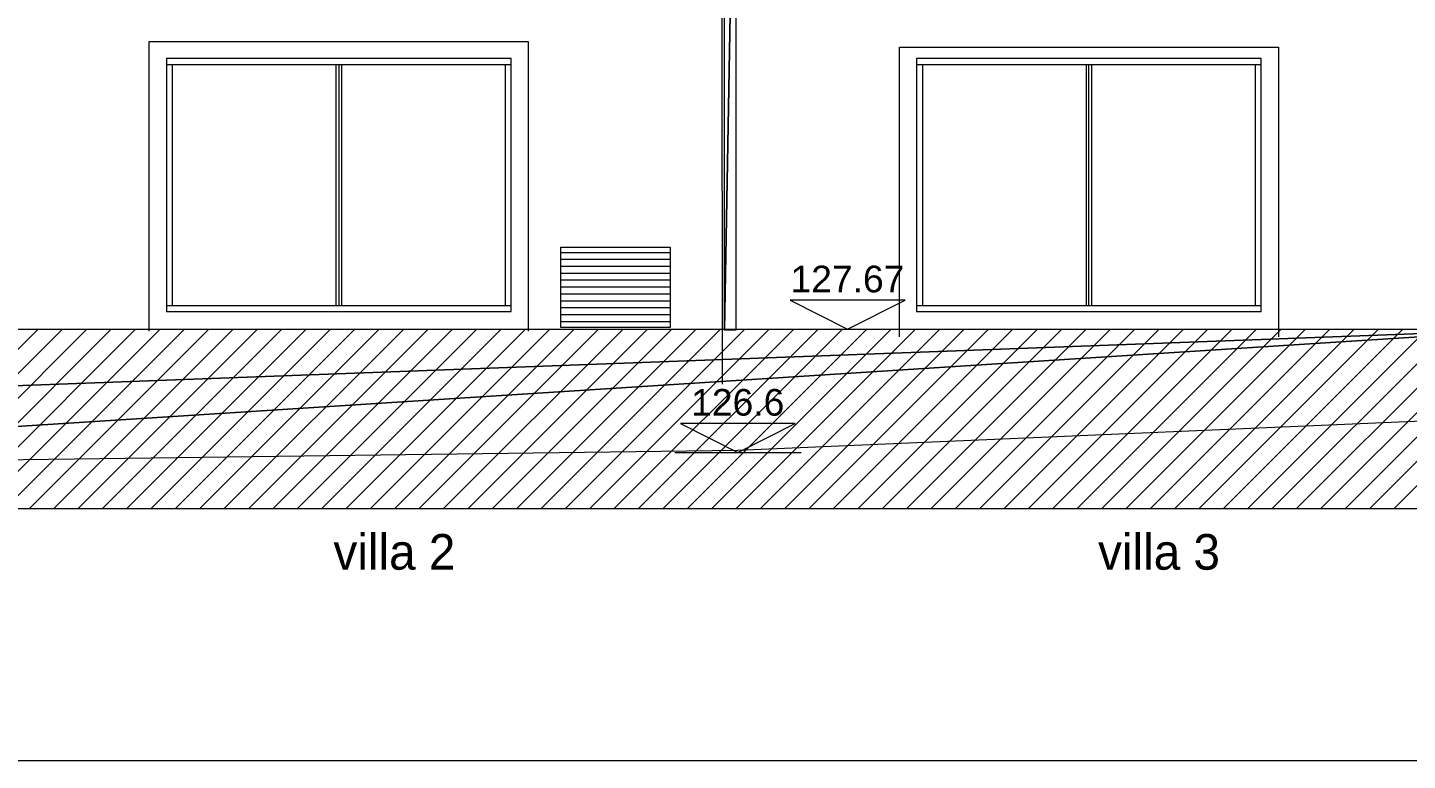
# Model space of a CAD drawing. Header units: metres. Extents: x 1.8 to 61.8, y -52.8 to -10.8.
# Drawn here: x 16.29 to 22.29, y -52.77 to -49.58 of the extents above; entities that cross this region are included whole.
import ezdxf
from ezdxf.enums import TextEntityAlignment as Align
from ezdxf.lldxf.tags import DXFTag

# ---------------------------------------------------------------- set-up
doc = ezdxf.new("R2010")
doc.units = ezdxf.units.M
doc.header["$MEASUREMENT"] = 0
for name, color, linetype in [('Calque commun', 7, 'Continuous'), ('Cotations', 7, 'Continuous'), ('Textes', 7, 'Continuous')]:
    doc.layers.add(name, color=color, linetype=linetype)
doc.styles.add('Arial15', font='arial.ttf', dxfattribs={"height": 0.231939})
doc.styles.add('Century Gothic10', font='GOTHIC.TTF', dxfattribs={"height": 0.310302})
tags = doc.linetypes.add('HIDDEN', pattern=[0.375, 0.25, -0.125]).pattern_tags.tags
tags[6:7] = [DXFTag(74, 4), DXFTag(75, 0), DXFTag(340, '0'), DXFTag(46, 1.0), DXFTag(50, 0.0), DXFTag(44, 0.0), DXFTag(45, 0.0)]
tags[4:5] = [DXFTag(74, 4), DXFTag(75, 0), DXFTag(340, '0'), DXFTag(46, 1.0), DXFTag(50, 0.0), DXFTag(44, 0.0), DXFTag(45, 0.0)]

# ---------------------------------------------------------------- blocks, each defined once
blk = doc.blocks.new('TOIT FACADE 40')
at = {"layer": 'Calque commun', "color": 7, "linetype": 'Continuous', "lineweight": 9}
blk.add_line((83.771, -25.892), (83.77, -19.451), dxfattribs=at)
blk = doc.blocks.new('hatch18')
at = {"layer": 'Calque commun', "color": 11, "linetype": 'Continuous', "lineweight": 9}
for p, q in [((-51.736, 10.447), (-50.786, 10.447)), ((-51.736, 10.387), (-50.786, 10.387)), ((-51.736, 10.327), (-50.786, 10.327)), ((-51.736, 10.267), (-50.786, 10.267)), ((-51.736, 10.207), (-50.786, 10.207)), ((-51.736, 10.147), (-50.786, 10.147)), ((-51.736, 10.087), (-50.786, 10.087)), ((-51.736, 10.027), (-50.786, 10.027)), ((-51.736, 9.967), (-50.786, 9.967)), ((-51.736, 9.907), (-50.786, 9.907)), ((-51.736, 9.847), (-50.786, 9.847))]:
    blk.add_line(p, q, dxfattribs=at)
mesh = blk.add_polyface(dxfattribs=at)
corners = [(-51.736, 10.493), (-50.786, 10.493), (-50.786, 9.793), (-51.736, 9.793)]
mesh.append_faces([[corners[k] for k in face] for face in [(0, 1, 2, 3)]], dxfattribs={"color": 11})
blk = doc.blocks.new('Block4')
at = {"layer": 'Calque commun', "color": 0, "linetype": 'Continuous', "lineweight": 9}
blk.add_line((-0.55, 0), (0.55, 0), dxfattribs=at)
blk.add_polyline3d([(-0.5, 0.25, 0), (0, 0, 0), (0.5, 0.25, 0), (-0.5, 0.25, 0)], dxfattribs=at)
blk = doc.blocks.new('Lvl1')
at = {"layer": 'Calque commun', "color": 0, "linetype": 'ByBlock', "lineweight": -2}
blk.add_blockref('Block4', (0, 0), dxfattribs=at)
blk = doc.blocks.new('facade villa 123-18')
at = {"layer": 'Cotations', "color": 250, "linetype": 'ByBlock', "lineweight": -2}
blk.add_blockref('Lvl1', (-49.241, 9.78), dxfattribs=at)
at = {"layer": 'Cotations', "color": 212, "linetype": 'ByBlock', "lineweight": -2, "style": 'Arial15'}
blk.add_text('127.67', height=0.2319, dxfattribs=at).set_placement((-49.242, 10.03), align=Align.BOTTOM_CENTER)
blk = doc.blocks.new('facade villa 123-22')
at = {"layer": 'Cotations', "color": 250, "linetype": 'ByBlock', "lineweight": -2}
blk.add_blockref('Lvl1', (-50.196, 8.707), dxfattribs=at)
at = {"layer": 'Cotations', "color": 212, "linetype": 'ByBlock', "lineweight": -2, "style": 'Arial15'}
blk.add_text('126.6', height=0.2319, dxfattribs=at).set_placement((-50.197, 8.957), align=Align.BOTTOM_CENTER)
blk = doc.blocks.new('hatch27')
at = {"layer": 'Calque commun', "color": 7, "linetype": 'Continuous', "lineweight": 9}
for p, q in [((-56.287, 9.78), (-57.851, 8.216)), ((-56.074, 9.78), (-57.639, 8.216)), ((-55.862, 9.78), (-57.426, 8.216)), ((-55.65, 9.78), (-57.214, 8.216)), ((-55.438, 9.78), (-57.002, 8.216)), ((-55.226, 9.78), (-56.79, 8.216)), ((-55.014, 9.78), (-56.578, 8.216)), ((-54.802, 9.78), (-56.366, 8.216)), ((-54.59, 9.78), (-56.154, 8.216)), ((-54.377, 9.78), (-55.941, 8.216)), ((-54.165, 9.78), (-55.729, 8.216)), ((-53.953, 9.78), (-55.517, 8.216)), ((-53.741, 9.78), (-55.305, 8.216)), ((-53.529, 9.78), (-55.093, 8.216)), ((-53.317, 9.78), (-54.881, 8.216)), ((-53.105, 9.78), (-54.669, 8.216)), ((-52.892, 9.78), (-54.457, 8.216)), ((-52.68, 9.78), (-54.244, 8.216)), ((-52.468, 9.78), (-54.032, 8.216)), ((-52.256, 9.78), (-53.82, 8.216)), ((-52.044, 9.78), (-53.608, 8.216)), ((-51.832, 9.78), (-53.396, 8.216)), ((-51.62, 9.78), (-53.184, 8.216)), ((-51.408, 9.78), (-52.972, 8.216)), ((-51.195, 9.78), (-52.76, 8.216)), ((-50.983, 9.78), (-52.547, 8.216)), ((-50.771, 9.78), (-52.335, 8.216)), ((-50.559, 9.78), (-52.123, 8.216)), ((-50.347, 9.78), (-51.911, 8.216)), ((-50.135, 9.78), (-51.699, 8.216)), ((-49.923, 9.78), (-51.487, 8.216)), ((-49.71, 9.78), (-51.275, 8.216)), ((-49.498, 9.78), (-51.063, 8.216)), ((-49.286, 9.78), (-50.85, 8.216)), ((-49.074, 9.78), (-50.638, 8.216)), ((-48.862, 9.78), (-50.426, 8.216)), ((-48.65, 9.78), (-50.214, 8.216)), ((-48.438, 9.78), (-50.002, 8.216)), ((-48.226, 9.78), (-49.79, 8.216)), ((-48.013, 9.78), (-49.578, 8.216)), ((-47.801, 9.78), (-49.366, 8.216)), ((-47.589, 9.78), (-49.153, 8.216)), ((-47.377, 9.78), (-48.941, 8.216)), ((-47.165, 9.78), (-48.729, 8.216)), ((-46.953, 9.78), (-48.517, 8.216)), ((-46.741, 9.78), (-48.305, 8.216)), ((-46.528, 9.78), (-48.093, 8.216)), ((-46.316, 9.78), (-47.881, 8.216)), ((-46.104, 9.78), (-47.669, 8.216)), ((-45.892, 9.78), (-47.456, 8.216)), ((-45.68, 9.78), (-47.244, 8.216)), ((-45.468, 9.78), (-47.032, 8.216)), ((-45.256, 9.78), (-46.82, 8.216)), ((-45.044, 9.78), (-46.608, 8.216)), ((-44.831, 9.78), (-46.396, 8.216)), ((-44.619, 9.78), (-46.184, 8.216)), ((-44.407, 9.78), (-45.971, 8.216)), ((-44.195, 9.78), (-45.759, 8.216)), ((-43.983, 9.78), (-45.547, 8.216)), ((-43.771, 9.78), (-45.335, 8.216)), ((-43.559, 9.78), (-45.123, 8.216)), ((-43.347, 9.78), (-44.911, 8.216)), ((-43.146, 9.768), (-44.699, 8.216)), ((-42.964, 9.739), (-44.487, 8.216))]:
    blk.add_line(p, q, dxfattribs=at)
at = {"layer": 'Calque commun', "color": 7, "linetype": 'Continuous', "lineweight": 18}
mesh = blk.add_polyface(dxfattribs=at)
corners = [(-38.978, 8.929), (-38.937, 8.929), (-38.937, 8.216), (-67.691, 8.93), (-66.106, 8.929), (-67.691, 8.216), (-43.221, 9.78), (-65.154, 9.78), (-38.978, 9.099)]
mesh.append_faces([[corners[k] for k in face] for face in [(6, 4, 7)]], dxfattribs={"vtx0": -1, "color": 7})
mesh.append_faces([[corners[k] for k in face] for face in [(6, 5, 4), (6, 0, 2)]], dxfattribs={"vtx0": -1, "vtx1": -1, "vtx2": -1, "color": 7})
mesh.append_faces([[corners[k] for k in face] for face in [(6, 2, 5)]], dxfattribs={"vtx0": -1, "vtx2": -1, "color": 7})
mesh.append_faces([[corners[k] for k in face] for face in [(3, 4, 5)]], dxfattribs={"vtx1": -1, "color": 7})
mesh.append_faces([[corners[k] for k in face] for face in [(0, 1, 2), (6, 8, 0)]], dxfattribs={"vtx2": -1, "color": 7})
blk = doc.blocks.new('facade villa 123-31')
at = {"layer": 'Calque commun', "color": 7, "linetype": 'Continuous', "lineweight": 9}
for p, q in [((-55.17, 12.133), (-55.17, 9.933)), ((-52.17, 12.133), (-55.17, 12.133)), ((-52.17, 9.933), (-52.17, 12.133)), ((-48.64, 12.133), (-48.64, 9.933)), ((-45.64, 12.133), (-48.64, 12.133)), ((-45.64, 9.933), (-45.64, 12.133)), ((-55.17, 12.083), (-52.22, 12.083)), ((-55.12, 12.083), (-55.12, 9.983)), ((-53.695, 12.083), (-53.695, 9.983)), ((-53.67, 12.083), (-53.67, 9.983)), ((-53.645, 12.083), (-53.645, 9.983)), ((-52.22, 12.083), (-52.17, 12.083)), ((-52.22, 9.983), (-52.22, 12.083)), ((-48.64, 12.083), (-48.59, 12.083)), ((-48.59, 12.083), (-48.59, 9.983)), ((-48.59, 12.083), (-45.69, 12.083)), ((-47.165, 12.083), (-47.165, 9.983)), ((-47.14, 9.983), (-47.14, 12.083)), ((-47.115, 9.983), (-47.115, 12.083)), ((-45.69, 12.083), (-45.64, 12.083)), ((-45.69, 9.983), (-45.69, 12.083)), ((-52.22, 9.983), (-55.17, 9.983)), ((-52.17, 9.983), (-52.22, 9.983)), ((-48.59, 9.983), (-48.64, 9.983)), ((-45.64, 9.983), (-48.59, 9.983)), ((-55.17, 9.933), (-52.17, 9.933)), ((-52.17, 9.933), (-52.17, 9.933)), ((-48.64, 9.933), (-45.64, 9.933))]:
    blk.add_line(p, q, dxfattribs=at)
at = {"layer": 'Calque commun', "color": 26, "linetype": 'HIDDEN', "lineweight": 18}
for p, q in [((-50.196, 8.725), (-43.61, 9.008)), ((-57.084, 8.635), (-50.196, 8.725))]:
    blk.add_line(p, q, dxfattribs=at)
at = {"layer": 'Calque commun', "color": 5, "linetype": 'Continuous', "lineweight": 9}
for points in [[(-55.32, 9.761, 0), (-55.32, 12.283, 0), (-52.02, 12.283, 0), (-52.02, 9.761, 0)], [(-48.79, 9.711, 0), (-48.79, 12.233, 0), (-45.49, 12.233, 0), (-45.49, 9.711, 0)]]:
    blk.add_polyline3d(points, dxfattribs=at)
at = {"layer": 'Calque commun', "color": 0, "linetype": 'ByBlock', "lineweight": -2}
for name, p in [('TOIT FACADE 40', (-134.102, 35.191)), ('hatch18', (0, 0)), ('hatch27', (0, 0))]:
    blk.add_blockref(name, p, dxfattribs=at)
at = {"layer": 'Cotations', "color": 212, "linetype": 'ByBlock', "lineweight": -2}
for name in ['facade villa 123-18', 'facade villa 123-22']:
    blk.add_blockref(name, (0, 0), dxfattribs=at)
at = {"layer": 'Textes', "color": 5, "linetype": 'ByBlock', "lineweight": -2, "style": 'Century Gothic10'}
for s, p in [('villa 2', (-53.716, 7.593)), ('villa 3', (-47.06, 7.593))]:
    blk.add_text(s, height=0.3103, dxfattribs=at).set_placement(p, align=Align.BOTTOM_LEFT)
at = {"layer": 'Calque commun', "color": 8, "linetype": 'Continuous', "lineweight": 9}
mesh = blk.add_polyface(dxfattribs=at)
corners = [(-56.913, 9.761), (-56.913, 15.665), (-56.813, 15.665), (-56.813, 9.761), (-50.359, 15.726), (-56.913, 15.726), (-50.359, 15.665)]
mesh.append_faces([[corners[k] for k in face] for face in [(4, 2, 5)]], dxfattribs={"vtx0": -1, "vtx1": -1, "color": 8})
mesh.append_faces([[corners[k] for k in face] for face in [(0, 1, 2), (1, 5, 2)]], dxfattribs={"vtx1": -1, "vtx2": -1, "color": 8})
mesh.append_faces([[corners[k] for k in face] for face in [(2, 3, 0), (4, 6, 2)]], dxfattribs={"vtx2": -1, "color": 8})
mesh = blk.add_polyface(dxfattribs=at)
corners = [(-43.946, 15.271), (-50.213, 15.271), (-43.946, 15.333), (-50.213, 9.771), (-50.313, 9.771), (-50.313, 15.271), (-50.313, 15.333)]
mesh.append_faces([[corners[k] for k in face] for face in [(0, 1, 2)]], dxfattribs={"vtx1": -1, "color": 8})
mesh.append_faces([[corners[k] for k in face] for face in [(4, 5, 1), (5, 6, 1), (6, 2, 1)]], dxfattribs={"vtx1": -1, "vtx2": -1, "color": 8})
mesh.append_faces([[corners[k] for k in face] for face in [(1, 3, 4)]], dxfattribs={"vtx2": -1, "color": 8})

msp = doc.modelspace()

# ---------------------------------------------------------------- block references
at = {"layer": 'Calque commun', "color": 0, "linetype": 'ByBlock', "lineweight": -2, "xscale": 0.5, "yscale": 0.5, "zscale": 0.5}
msp.add_blockref('facade villa 123-31', (44.4776, -55.7792), dxfattribs=at)

# ---------------------------------------------------------------- meshes
at = {"layer": 'Calque commun', "color": 7, "linetype": 'Continuous', "lineweight": 9}
mesh = msp.add_polyface(dxfattribs=at)
corners = [(61.7636, -10.7659), (1.7636, -10.7659), (1.7636, -52.7659), (61.7636, -52.7659)]
mesh.append_faces([[corners[k] for k in face] for face in [(0, 1, 2, 3)]], dxfattribs={"color": 7})

doc.saveas('drawing.dxf')
